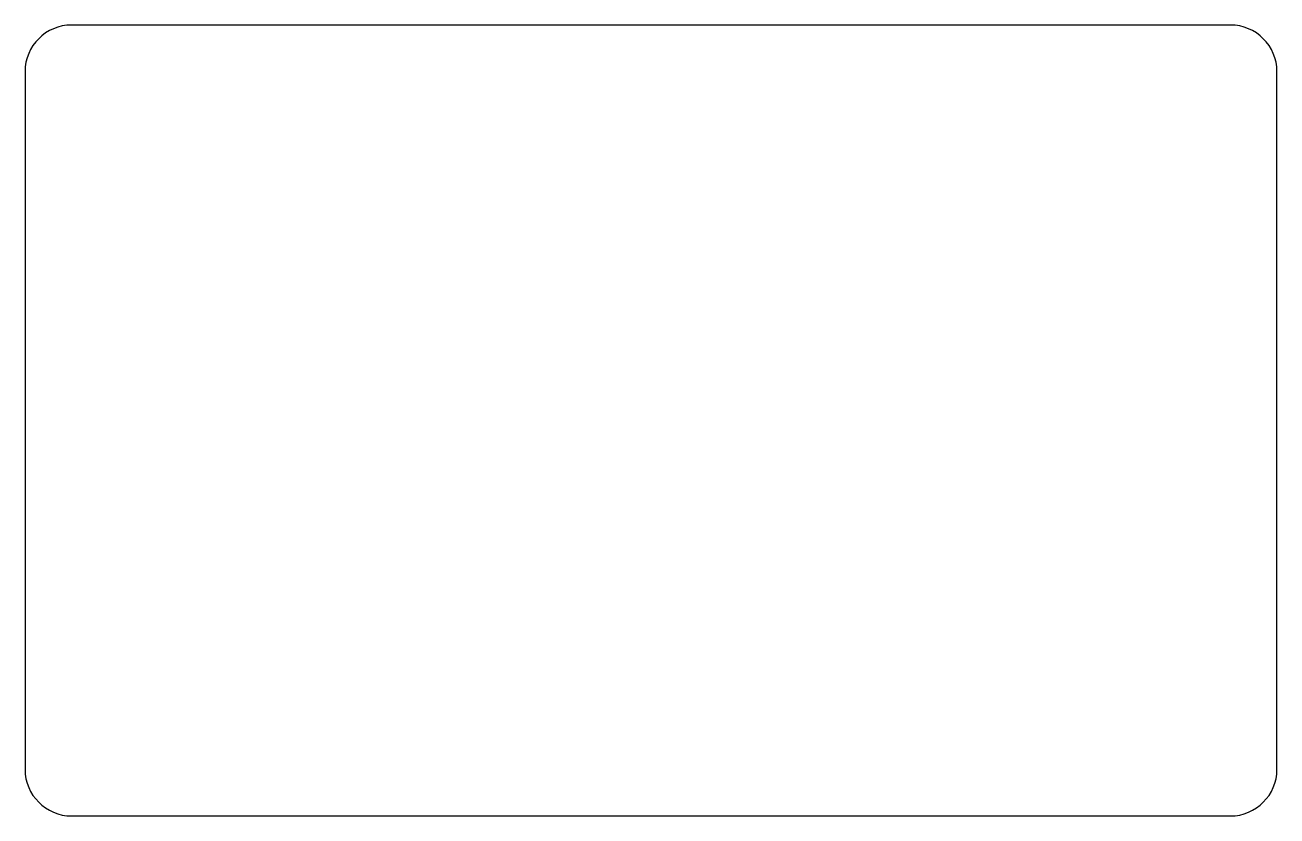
# Model space of a CAD drawing. Header units: millimetres. Extents: x 104.4 to 189.9, y 81.5 to 135.5.
import ezdxf

# ---------------------------------------------------------------- set-up
doc = ezdxf.new("R2010")
doc.units = ezdxf.units.MM

msp = doc.modelspace()

# ---------------------------------------------------------------- linework, layer by layer
at = {"color": 7, "linetype": 'Continuous', "lineweight": 25}
for p, q in [((186.751, 135.457), (107.611, 135.457)), ((104.431, 132.277), (104.431, 84.637)), ((189.931, 84.637), (189.931, 132.277)), ((107.611, 81.457), (186.751, 81.457))]:
    msp.add_line(p, q, dxfattribs=at)
for centre, start, end in [((107.611, 132.277), 90, 180), ((186.751, 132.277), 0, 90), ((107.611, 84.637), 180, 270), ((186.751, 84.637), 270, 0)]:
    msp.add_arc(centre, 3.18, start, end, dxfattribs=at)

doc.saveas('drawing.dxf')
